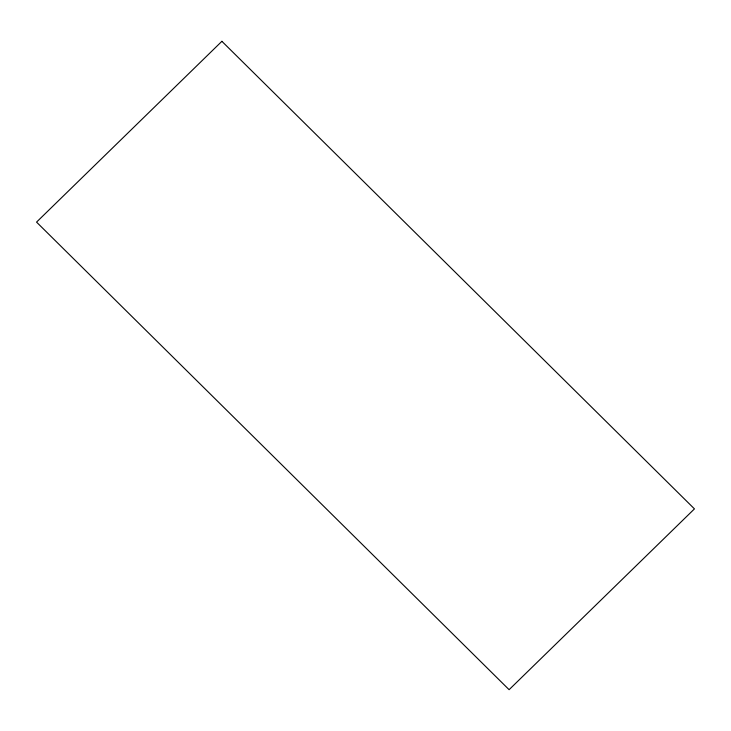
<?xml version="1.0" encoding="UTF-8"?>
<svg xmlns="http://www.w3.org/2000/svg" width="731" height="731" viewBox="0 0 731 731"><rect width="100%" height="100%" fill="white"/><g stroke="black" fill="none" stroke-linecap="round" stroke-linejoin="round"><path stroke-width="1.1" d="M221.895 41.311L36.55 222.114L509.105 689.689L694.45 508.886L221.895 41.311"/></g></svg>
